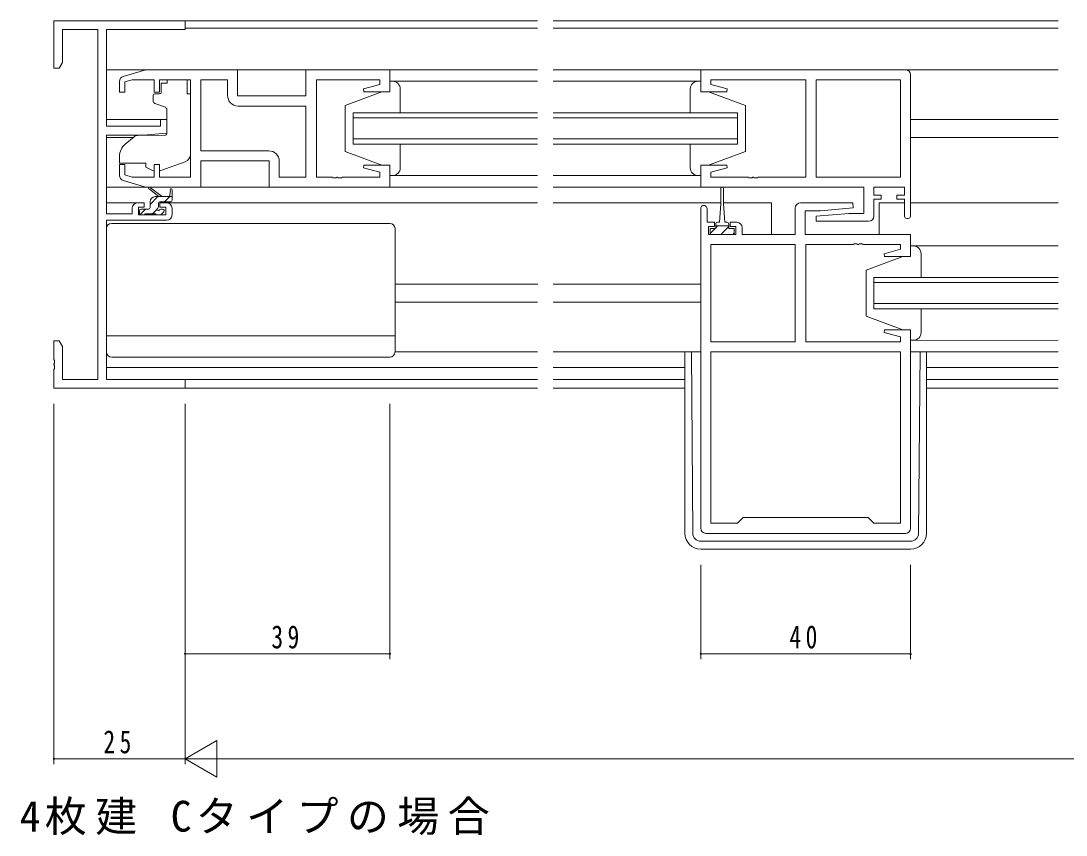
# Model space of a CAD drawing. Units: millimetres, scale not verified. Extents: x -567 to 567, y -403 to 403.
# Drawn here: x -179 to 20.1, y -84.8 to 70.4 of the extents above; entities that cross this region are included whole.
import ezdxf

# ---------------------------------------------------------------- set-up
doc = ezdxf.new("R2010")
doc.units = ezdxf.units.MM
doc.header["$LTSCALE"] = 2
doc.layers.add('0-2_USER1', color=7, linetype='Continuous')
for name, color, linetype, lineweight in [('0-3_YKK_11', 7, 'Continuous', 18), ('0-4_YKK_12', 2, 'Continuous', 18), ('0-5_YKK_13', 4, 'Continuous', 18), ('0-6_YKK_D', 6, 'Continuous', 18)]:
    doc.layers.add(name, color=color, linetype=linetype, lineweight=lineweight)
doc.styles.add('ＭＳ ゴシック', font='')
doc.styles.get('ＭＳ ゴシック').set_extended_font_data('MS Gothic')

msp = doc.modelspace()

# ---------------------------------------------------------------- linework, layer by layer
at = {"layer": '0-3_YKK_11'}
for p, q in [((-147.726, 70.415), (-172.726, 70.415)), ((-172.726, 70.415), (-172.726, 61.415)), ((-147.726, 68.785), (-147.726, 70.415)), ((-171.096, 68.785), (-164.356, 68.785)), ((-171.096, 62.506), (-171.096, 68.785)), ((-164.356, 68.785), (-164.356, 2.045)), ((-162.726, 68.785), (-147.726, 68.785)), ((-162.726, 50.315), (-162.726, 68.785)), ((-171.726, 61.415), (-171.096, 62.506)), ((-172.726, 61.415), (-171.726, 61.415)), ((-159.513, 59.829), (-155.226, 61.115)), ((-155.226, 61.115), (-137.726, 61.115)), ((-137.726, 61.115), (-137.726, 56.115)), ((-124.726, 56.115), (-124.726, 61.115)), ((-124.726, 61.115), (-108.726, 61.115)), ((-108.726, 61.115), (-108.726, 56.915)), ((-49.476, 61.115), (-49.476, 56.915)), ((-10.476, 61.115), (-49.476, 61.115)), ((-9.476, 33.315), (-9.476, 60.115)), ((-160.226, 56.815), (-160.226, 58.871)), ((-157.831, 59.185), (-159.226, 58.767)), ((-159.226, 58.767), (-159.226, 56.815)), ((-153.626, 59.185), (-157.831, 59.185)), ((-153.626, 56.815), (-153.626, 59.185)), ((-152.626, 59.185), (-152.626, 56.815)), ((-146.726, 59.185), (-152.626, 59.185)), ((-146.726, 40.645), (-146.726, 59.185)), ((-144.726, 59.185), (-139.656, 59.185)), ((-144.726, 45.645), (-144.726, 59.185)), ((-144.726, 45.645), (-144.726, 59.185)), ((-139.656, 59.185), (-139.656, 56.185)), ((-110.656, 59.185), (-122.726, 59.185)), ((-122.726, 59.185), (-122.726, 40.645)), ((-113.755, 57.437), (-110.656, 58.268)), ((-110.656, 58.268), (-110.656, 59.185)), ((-47.546, 58.268), (-47.546, 59.185)), ((-47.546, 59.185), (-29.476, 59.185)), ((-44.447, 57.437), (-47.546, 58.268)), ((-29.476, 59.185), (-29.476, 40.645)), ((-27.476, 59.185), (-27.476, 40.645)), ((-11.406, 59.185), (-27.476, 59.185)), ((-11.406, 40.645), (-11.406, 59.185)), ((-11.406, 40.645), (-11.406, 59.185)), ((-159.226, 56.815), (-160.226, 56.815)), ((-152.626, 56.815), (-153.626, 56.815)), ((-137.726, 56.115), (-124.726, 56.115)), ((-113.686, 56.915), (-113.755, 57.437)), ((-108.726, 56.915), (-113.686, 56.915)), ((-49.476, 56.915), (-44.515, 56.915)), ((-44.515, 56.915), (-44.447, 57.437)), ((-137.656, 54.185), (-124.726, 54.185)), ((-124.726, 54.185), (-124.726, 40.645)), ((-152.426, 50.315), (-162.726, 50.315)), ((-152.426, 51.615), (-152.426, 50.315)), ((-151.226, 51.615), (-152.426, 51.615)), ((-151.226, 49.009), (-151.226, 51.615)), ((-162.726, 48.615), (-155.726, 48.615)), ((-162.726, 33.615), (-162.726, 48.615)), ((-155.726, 48.615), (-151.226, 49.009)), ((-131.796, 45.645), (-144.726, 45.645)), ((-160.226, 43.015), (-159.226, 43.015)), ((-160.226, 40.959), (-160.226, 43.015)), ((-159.226, 43.015), (-159.226, 41.064)), ((-153.626, 43.015), (-152.626, 43.015)), ((-153.626, 40.645), (-153.626, 43.015)), ((-152.626, 43.015), (-152.626, 40.645)), ((-131.726, 43.715), (-144.726, 43.715)), ((-144.726, 43.715), (-144.726, 38.715)), ((-131.726, 38.715), (-131.726, 43.715)), ((-129.796, 40.645), (-129.796, 43.645)), ((-113.755, 42.393), (-113.686, 42.915)), ((-110.656, 41.562), (-113.755, 42.393)), ((-113.686, 42.915), (-108.726, 42.915)), ((-108.726, 42.915), (-108.726, 38.715)), ((-49.476, 42.915), (-49.476, 38.715)), ((-44.515, 42.915), (-49.476, 42.915)), ((-47.546, 41.562), (-44.447, 42.393)), ((-44.447, 42.393), (-44.515, 42.915)), ((-155.226, 38.715), (-159.513, 40.001)), ((-159.226, 41.064), (-157.831, 40.645)), ((-157.831, 40.645), (-153.626, 40.645)), ((-152.626, 40.645), (-146.726, 40.645)), ((-124.726, 40.645), (-129.796, 40.645)), ((-122.726, 40.645), (-119.684, 40.645)), ((-119.684, 40.645), (-119.501, 40.525)), ((-119.501, 40.525), (-118.951, 40.525)), ((-118.951, 40.525), (-118.768, 40.645)), ((-118.768, 40.645), (-118.684, 40.645)), ((-118.684, 40.645), (-118.501, 40.525)), ((-118.501, 40.525), (-117.951, 40.525)), ((-117.951, 40.525), (-117.768, 40.645)), ((-117.768, 40.645), (-110.656, 40.645)), ((-110.656, 40.645), (-110.656, 41.562)), ((-47.546, 40.645), (-47.546, 41.562)), ((-40.434, 40.645), (-47.546, 40.645)), ((-40.251, 40.525), (-40.434, 40.645)), ((-39.701, 40.525), (-40.251, 40.525)), ((-39.518, 40.645), (-39.701, 40.525)), ((-39.434, 40.645), (-39.518, 40.645)), ((-39.251, 40.525), (-39.434, 40.645)), ((-38.701, 40.525), (-39.251, 40.525)), ((-38.518, 40.645), (-38.701, 40.525)), ((-29.476, 40.645), (-38.518, 40.645)), ((-27.476, 40.645), (-11.406, 40.645)), ((-144.726, 38.715), (-155.226, 38.715)), ((-108.726, 38.715), (-131.726, 38.715)), ((-49.476, 38.715), (-18.406, 38.715)), ((-18.406, 38.715), (-18.406, 33.715)), ((-16.476, 37.215), (-16.476, 38.715)), ((-16.476, 38.715), (-10.676, 38.715)), ((-10.676, 38.715), (-10.676, 37.215)), ((-15.076, 37.215), (-16.476, 37.215)), ((-16.476, 33.215), (-16.476, 36.415)), ((-16.476, 36.415), (-15.076, 36.415)), ((-15.076, 36.415), (-15.076, 37.215)), ((-12.076, 37.215), (-12.076, 36.415)), ((-10.676, 37.215), (-12.076, 37.215)), ((-12.076, 36.415), (-10.676, 36.415)), ((-10.676, 36.415), (-10.676, 33.315)), ((-157.826, 34.715), (-157.826, 33.615)), ((-155.526, 35.715), (-156.826, 35.715)), ((-156.626, 34.915), (-155.526, 34.915)), ((-156.626, 33.415), (-156.626, 34.915)), ((-155.526, 34.915), (-155.526, 35.715)), ((-152.526, 35.715), (-152.526, 34.915)), ((-151.226, 35.715), (-152.526, 35.715)), ((-152.526, 34.915), (-151.426, 34.915)), ((-151.426, 34.915), (-151.426, 33.415)), ((-150.226, 33.415), (-150.226, 34.715)), ((-49.476, 34.615), (-49.476, -26.285)), ((-48.276, 32.015), (-48.276, 34.615)), ((-31.476, 34.715), (-31.476, 29.715)), ((-20.498, 35.715), (-30.476, 35.715)), ((-29.546, 34.215), (-26.669, 34.215)), ((-29.546, 29.715), (-29.546, 34.215)), ((-26.669, 34.215), (-20.456, 34.759)), ((-20.456, 34.759), (-20.498, 35.715)), ((-157.826, 33.615), (-162.726, 33.615)), ((-162.726, 32.415), (-151.226, 32.415)), ((-162.726, 2.045), (-162.726, 32.415)), ((-151.426, 33.415), (-156.626, 33.415)), ((-46.876, 32.015), (-48.276, 32.015)), ((-46.876, 31.215), (-46.876, 32.015)), ((-42.576, 32.015), (-43.876, 32.015)), ((-43.876, 32.015), (-43.876, 31.215)), ((-21.283, 33.715), (-27.496, 33.172)), ((-27.496, 33.172), (-27.454, 32.215)), ((-27.454, 32.215), (-17.476, 32.215)), ((-18.406, 33.715), (-21.283, 33.715)), ((-47.976, 31.215), (-46.876, 31.215)), ((-47.976, 29.715), (-47.976, 31.215)), ((-43.876, 31.215), (-42.776, 31.215)), ((-42.776, 31.215), (-42.776, 29.715)), ((-41.576, 29.715), (-41.576, 31.015)), ((-42.776, 29.715), (-47.976, 29.715)), ((-31.476, 29.715), (-41.576, 29.715)), ((-9.476, 29.715), (-29.546, 29.715)), ((-20.434, 27.785), (-20.251, 27.905)), ((-20.251, 27.905), (-19.701, 27.905)), ((-19.701, 27.905), (-19.518, 27.785)), ((-19.434, 27.785), (-19.251, 27.905)), ((-19.251, 27.905), (-18.701, 27.905)), ((-18.701, 27.905), (-18.518, 27.785)), ((-9.476, 25.515), (-9.476, 29.715)), ((-31.476, 27.785), (-47.546, 27.785)), ((-47.546, 27.785), (-47.546, 9.245)), ((-47.546, 27.785), (-47.546, 9.245)), ((-31.476, 9.245), (-31.476, 27.785)), ((-29.476, 27.785), (-20.434, 27.785)), ((-29.476, 9.245), (-29.476, 27.785)), ((-19.518, 27.785), (-19.434, 27.785)), ((-18.518, 27.785), (-11.406, 27.785)), ((-11.406, 26.868), (-14.505, 26.037)), ((-14.505, 26.037), (-14.436, 25.515)), ((-11.406, 27.785), (-11.406, 26.868)), ((-14.436, 25.515), (-9.476, 25.515)), ((-14.436, 11.515), (-14.505, 10.993)), ((-14.505, 10.993), (-11.406, 10.162)), ((-9.476, 11.515), (-14.436, 11.515)), ((-11.406, 10.162), (-11.406, 9.245)), ((-9.476, -26.285), (-9.476, 11.515)), ((-172.726, 9.415), (-172.726, 5.873)), ((-171.726, 9.415), (-172.726, 9.415)), ((-171.096, 8.324), (-171.726, 9.415)), ((-171.096, 2.045), (-171.096, 8.324)), ((-47.546, 9.245), (-31.476, 9.245)), ((-11.406, 9.245), (-29.476, 9.245)), ((-47.546, 7.315), (-11.406, 7.315)), ((-47.546, 7.315), (-11.406, 7.315)), ((-47.546, -25.355), (-47.546, 7.315)), ((-11.406, 7.315), (-11.406, -25.355)), ((-172.726, 5.873), (-172.606, 5.69)), ((-172.606, 5.14), (-172.726, 4.957)), ((-172.726, 4.957), (-172.726, 4.873)), ((-172.726, 4.873), (-172.606, 4.69)), ((-172.606, 4.14), (-172.726, 3.957)), ((-172.606, 5.69), (-172.606, 5.14)), ((-172.606, 4.69), (-172.606, 4.14)), ((-172.726, 3.957), (-172.726, 0.415)), ((-164.356, 2.045), (-171.096, 2.045)), ((-147.726, 2.045), (-162.726, 2.045)), ((-147.726, 0.415), (-147.726, 2.045)), ((-172.726, 0.415), (-147.726, 0.415)), ((-42.476, -25.355), (-47.546, -25.355)), ((-41.406, -24.285), (-42.476, -25.355)), ((-17.546, -24.285), (-41.406, -24.285)), ((-16.476, -25.355), (-17.546, -24.285)), ((-11.406, -25.355), (-16.476, -25.355)), ((-48.476, -27.285), (-10.476, -27.285))]:
    msp.add_line(p, q, dxfattribs=at)
for centre, radius, start, end in [((-159.226, 58.871), 1, 106.69926, 180.00004), ((-10.476, 60.115), 1, 0.00001, 89.99999), ((-137.656, 56.185), 2, 180.00001, 269.99999), ((-131.796, 43.645), 2, 0.00001, 89.99999), ((-159.226, 40.959), 1, 179.99996, 253.30074), ((-156.826, 34.715), 1, 90.00001, 179.99999), ((-151.226, 34.715), 1, 0.00001, 89.99999), ((-48.876, 34.615), 0.6, 359.99999, 180.00001), ((-30.476, 34.715), 1, 90.00001, 179.99999), ((-151.226, 33.415), 1, 270.00001, 359.99999), ((-42.576, 31.015), 1, 0.00001, 89.99999), ((-17.476, 33.215), 1, 270.00001, 359.99999), ((-10.076, 33.315), 0.6, 179.99999, 0.00001), ((-48.476, -26.285), 1, 180.00001, 269.99999), ((-10.476, -26.285), 1, 270.00001, 359.99999)]:
    msp.add_arc(centre, radius, start, end, dxfattribs=at)
at = {"layer": '0-4_YKK_12'}
for p, q in [((-148.026, 70.415), (-80.601, 70.415)), ((-77.601, 70.415), (18.649, 70.415)), ((-80.601, 69.015), (-147.726, 69.015)), ((18.649, 69.015), (-77.601, 69.015)), ((-162.726, 61.115), (-124.226, 61.115)), ((-109.226, 61.115), (-80.601, 61.115)), ((-77.601, 61.115), (18.649, 61.115)), ((-80.601, 52.915), (-115.726, 52.915)), ((-115.726, 52.915), (-115.726, 46.915)), ((-115.726, 51.915), (-80.601, 51.915)), ((-42.476, 52.915), (-77.601, 52.915)), ((-77.601, 51.915), (-42.476, 51.915)), ((-42.476, 46.915), (-42.476, 52.915)), ((-162.726, 51.615), (-151.226, 51.615)), ((-9.476, 51.615), (18.649, 51.615)), ((-162.726, 48.215), (-157.603, 48.215)), ((-80.601, 47.915), (-115.726, 47.915)), ((-42.476, 47.915), (-77.601, 47.915)), ((-9.476, 48.215), (18.649, 48.215)), ((-115.726, 46.915), (-80.601, 46.915)), ((-77.601, 46.915), (-42.476, 46.915)), ((-109.226, 38.715), (-80.601, 38.715)), ((-48.976, 38.715), (-77.601, 38.715)), ((-162.726, 35.715), (-156.826, 35.715)), ((-151.226, 35.715), (-80.601, 35.715)), ((-77.601, 35.715), (-45.626, 35.715)), ((-45.126, 35.715), (-35.976, 35.715)), ((-35.976, 35.715), (-35.976, 29.715)), ((-15.476, 35.715), (-15.476, 29.715)), ((-15.476, 35.715), (-10.676, 35.715)), ((-9.476, 35.715), (18.649, 35.715)), ((-107.726, 20.215), (-80.504, 20.215)), ((-77.601, 20.215), (-49.476, 20.215)), ((-16.476, 21.515), (-16.476, 15.515)), ((18.649, 21.515), (-16.476, 21.515)), ((-16.476, 20.515), (18.649, 20.515)), ((-107.726, 16.815), (-80.601, 16.815)), ((-77.601, 16.815), (-49.476, 16.815)), ((18.649, 16.515), (-16.476, 16.515)), ((-16.476, 15.515), (18.649, 15.515)), ((-9.476, 7.315), (18.649, 7.315)), ((-162.726, 4.315), (-80.601, 4.315)), ((-77.601, 4.315), (-52.476, 4.315)), ((-6.476, 4.315), (18.649, 4.315)), ((-80.601, 2.045), (-162.426, 2.045)), ((-52.476, 2.045), (-77.601, 2.045)), ((18.649, 2.045), (-6.476, 2.045)), ((-148.026, 0.415), (-80.601, 0.415)), ((-77.601, 0.415), (-52.476, 0.415)), ((-6.476, 0.415), (18.649, 0.415))]:
    msp.add_line(p, q, dxfattribs=at)
at = {"layer": '0-5_YKK_13'}
for p, q in [((-152.296, 57.515), (-152.296, 58.515)), ((-151.126, 58.515), (-152.296, 58.515)), ((-151.126, 59.185), (-151.126, 58.515)), ((-151.126, 59.185), (-147.326, 59.185)), ((-147.326, 59.185), (-147.326, 58.515)), ((-147.326, 57.515), (-147.326, 58.515)), ((-108.726, 58.916), (-80.601, 58.915)), ((-108.726, 58.915), (-108.726, 56.915)), ((-108.226, 58.915), (-108.726, 58.915)), ((-108.726, 58.915), (-108.726, 56.915)), ((-108.226, 58.915), (-108.726, 58.915)), ((-77.601, 58.914), (-49.476, 58.914)), ((-49.976, 58.915), (-49.476, 58.915)), ((-49.476, 58.915), (-49.476, 56.915)), ((-153.826, 56.215), (-153.826, 55.165)), ((-152.596, 56.515), (-153.526, 56.515)), ((-152.296, 57.515), (-152.296, 56.815)), ((-147.326, 56.515), (-147.326, 57.515)), ((-147.326, 56.515), (-146.726, 56.515)), ((-146.726, 44.96), (-146.726, 56.515)), ((-110.226, 56.915), (-117.226, 54.315)), ((-110.226, 56.915), (-117.226, 54.315)), ((-108.726, 56.915), (-110.226, 56.915)), ((-108.726, 56.915), (-110.226, 56.915)), ((-106.726, 52.915), (-106.726, 57.415)), ((-106.726, 53.315), (-106.726, 57.415)), ((-51.476, 52.915), (-51.476, 57.415)), ((-49.476, 56.915), (-47.976, 56.915)), ((-47.976, 56.915), (-40.976, 54.315)), ((-153.497, 54.695), (-151.497, 53.967)), ((-117.226, 54.315), (-117.226, 45.515)), ((-117.226, 54.315), (-117.226, 45.515)), ((-40.976, 54.315), (-40.976, 45.515)), ((-151.226, 53.519), (-151.226, 48.912)), ((-157.463, 48.332), (-159.154, 46.913)), ((-151.443, 48.613), (-156.829, 48.566)), ((-106.726, 42.415), (-106.726, 46.915)), ((-106.726, 42.415), (-106.726, 46.515)), ((-51.476, 42.415), (-51.476, 46.915)), ((-160.226, 44.615), (-160.226, 43.315)), ((-110.226, 42.915), (-117.226, 45.515)), ((-110.226, 42.915), (-117.226, 45.515)), ((-47.976, 42.915), (-40.976, 45.515)), ((-160.226, 43.315), (-155.226, 43.315)), ((-155.226, 43.315), (-155.226, 43.015)), ((-155.226, 43.015), (-155.226, 42.518)), ((-153.92, 41.909), (-155.226, 42.518)), ((-152.354, 41.875), (-147.717, 43.549)), ((-110.226, 42.915), (-108.726, 42.915)), ((-110.226, 42.915), (-108.726, 42.915)), ((-108.726, 42.915), (-108.726, 40.915)), ((-108.726, 42.915), (-108.726, 40.915)), ((-49.476, 42.915), (-49.476, 40.915)), ((-47.976, 42.915), (-49.476, 42.915)), ((-108.726, 40.914), (-80.601, 40.916)), ((-108.726, 40.915), (-108.226, 40.915)), ((-108.726, 40.915), (-108.226, 40.915)), ((-49.476, 40.915), (-77.601, 40.915)), ((-49.476, 40.915), (-49.976, 40.915)), ((-155.153, 38.715), (-162.726, 38.715)), ((-152.726, 36.915), (-154.545, 38.316)), ((-152.126, 36.915), (-154.344, 38.598)), ((-150.526, 38.041), (-150.725, 36.915)), ((-150.226, 36.215), (-150.226, 38.215)), ((-145.226, 38.715), (-131.226, 38.715)), ((-45.626, 38.465), (-45.626, 35.515)), ((-45.126, 35.515), (-45.126, 38.465)), ((-152.904, 36.915), (-154.426, 35.393)), ((-154.426, 34.815), (-154.426, 35.915)), ((-153.426, 36.915), (-150.226, 36.915)), ((-152.526, 35.915), (-150.526, 35.915)), ((-150.659, 36.915), (-151.659, 35.915)), ((-156.426, 34.215), (-156.426, 33.715)), ((-155.304, 34.515), (-156.327, 33.492)), ((-154.726, 34.515), (-156.126, 34.515)), ((-153.075, 34.499), (-153.959, 33.615)), ((-152.826, 34.976), (-152.826, 35.615)), ((-152.026, 34.515), (-152.365, 34.515)), ((-152.314, 33.503), (-151.814, 34.003)), ((-45.626, 35.515), (-45.876, 32.015)), ((-45.126, 35.515), (-44.876, 32.015)), ((-156.126, 33.415), (-155.626, 33.415)), ((-155.426, 33.615), (-153.326, 33.615)), ((-153.126, 33.415), (-152.526, 33.415)), ((-46.226, 32.015), (-45.876, 32.015)), ((-44.876, 32.015), (-44.526, 32.015)), ((-162.726, 7.315), (-162.726, 30.815)), ((-161.726, 31.815), (-108.726, 31.815)), ((-107.726, 7.315), (-107.726, 30.815)), ((-46.751, 30.815), (-47.676, 29.89)), ((-47.676, 30.815), (-47.676, 29.715)), ((-46.626, 30.815), (-47.676, 30.815)), ((-46.626, 30.815), (-46.626, 31.615)), ((-46.251, 31.315), (-46.626, 30.94)), ((-44.126, 31.315), (-46.626, 31.315)), ((-44.126, 31.615), (-44.126, 30.815)), ((-43.076, 30.815), (-44.126, 30.815)), ((-43.076, 30), (-43.361, 29.715)), ((-43.076, 29.715), (-43.076, 30.815)), ((-47.676, 29.715), (-43.076, 29.715)), ((-9.476, 27.516), (18.649, 27.515)), ((-9.476, 27.515), (-9.476, 25.515)), ((-8.976, 27.515), (-9.476, 27.515)), ((-9.476, 27.515), (-9.476, 25.515)), ((-8.976, 27.515), (-9.476, 27.515)), ((-7.476, 21.515), (-7.476, 26.015)), ((-7.476, 21.915), (-7.476, 26.015)), ((-10.976, 25.515), (-17.976, 22.915)), ((-10.976, 25.515), (-17.976, 22.915)), ((-9.476, 25.515), (-10.976, 25.515)), ((-9.476, 25.515), (-10.976, 25.515)), ((-17.976, 22.915), (-17.976, 14.115)), ((-17.976, 22.915), (-17.976, 14.115)), ((-10.976, 11.515), (-17.976, 14.115)), ((-10.976, 11.515), (-17.976, 14.115)), ((-7.476, 11.015), (-7.476, 15.515)), ((-7.476, 11.015), (-7.476, 15.115)), ((-162.726, 10.355), (-107.726, 10.355)), ((-10.976, 11.515), (-9.476, 11.515)), ((-10.976, 11.515), (-9.476, 11.515)), ((-9.476, 11.515), (-9.476, 9.515)), ((-9.476, 11.515), (-9.476, 9.515)), ((-9.476, 9.515), (-8.976, 9.515)), ((-9.476, 9.515), (-8.976, 9.515)), ((-9.476, 9.514), (18.649, 9.515)), ((-161.726, 6.315), (-108.726, 6.315)), ((-107.726, 7.315), (-80.601, 7.315)), ((-77.601, 7.315), (-49.476, 7.315)), ((-52.476, 7.315), (-52.476, -27.285)), ((-50.988, -27.297), (-51.261, 7.315)), ((-7.964, -27.297), (-7.691, 7.315)), ((-6.476, 7.315), (-6.476, -27.285)), ((-49.488, -28.785), (-9.464, -28.785)), ((-49.476, -30.285), (-9.476, -30.285))]:
    msp.add_line(p, q, dxfattribs=at)
msp.add_lwpolyline([(-44.126, 31.195), (-45.376, 29.945), (-45.606, 29.715)], dxfattribs=at)
for centre, radius, start, end in [((-108.226, 57.415), 1.5, 0, 90), ((-108.226, 57.415), 1.5, 0, 90), ((-49.976, 57.415), 1.5, 90, 180), ((-153.526, 56.215), 0.3, 90, 180), ((-152.596, 56.815), 0.3, 270, 0), ((-153.326, 55.165), 0.5, 180, 250), ((-151.726, 53.519), 0.5, 0, 70), ((-156.82, 47.566), 1, 90.5, 130), ((-151.526, 48.912), 0.3, 270.5, 0), ((-157.226, 44.615), 3, 130, 180), ((-148.226, 44.96), 1.5, 289.85326, 0), ((-153.497, 42.815), 1, 245, 262.59308), ((-152.694, 42.815), 1, 273.88684, 289.85326), ((-108.226, 42.415), 1.5, 270, 0), ((-108.226, 42.415), 1.5, 270, 0), ((-49.976, 42.415), 1.5, 180, 270), ((-154.526, 38.515), 0.2, 24.41711, 264.41711), ((-150.426, 38.215), 0.2, 360, 240), ((-45.376, 38.465), 0.25, 0, 180), ((-153.426, 35.915), 1, 90, 180), ((-152.526, 35.615), 0.3, 90, 180), ((-150.526, 36.215), 0.3, 270, 360), ((-156.126, 34.215), 0.3, 90, 180), ((-154.726, 34.815), 0.3, 270, 360), ((-152.826, 34.515), 0.25, 123.05573, 326.94427), ((-153.126, 34.976), 0.3, 303.05573, 360), ((-152.365, 34.215), 0.3, 90, 146.94427), ((-152.026, 34.215), 0.3, 315, 90), ((-156.126, 33.715), 0.3, 180, 270), ((-155.626, 33.615), 0.2, 270, 360), ((-153.126, 33.615), 0.2, 180, 270), ((-152.526, 33.715), 0.3, 270, 315), ((-46.226, 31.615), 0.4, 90, 180), ((-44.526, 31.615), 0.4, 0, 90), ((-161.726, 30.815), 1, 90, 180), ((-108.726, 30.815), 1, 0, 90), ((-8.976, 26.015), 1.5, 0, 90), ((-8.976, 26.015), 1.5, 0, 90), ((-8.976, 11.015), 1.5, 270, 0), ((-8.976, 11.015), 1.5, 270, 0), ((-161.726, 7.315), 1, 180, 270), ((-108.726, 7.315), 1, 270, 0), ((-49.476, -27.285), 3, 180, 270), ((-49.488, -27.285), 1.5, 180.45233, 270), ((-9.476, -27.285), 3, 270, 0), ((-9.464, -27.285), 1.5, 270, 359.54767)]:
    msp.add_arc(centre, radius, start, end, dxfattribs=at)
at = {"layer": '0-6_YKK_D'}
for p, q in [((-172.726, -2.585), (-172.726, -71.282)), ((-147.726, -2.585), (-147.726, -51.282)), ((-147.726, -2.585), (-147.726, -71.282)), ((-147.726, -2.585), (-147.726, -71.282)), ((-108.726, -2.585), (-108.726, -51.282)), ((-49.476, -33.285), (-49.476, -51.282)), ((-9.476, -33.285), (-9.476, -51.282)), ((-147.726, -50.282), (-108.726, -50.282)), ((-49.476, -50.282), (-9.476, -50.282)), ((-147.726, -70.282), (-141.664, -66.782)), ((-141.664, -73.782), (-141.664, -66.782)), ((-147.726, -70.282), (-172.726, -70.282)), ((-147.726, -70.282), (-135.602, -70.282)), ((-147.726, -70.282), (-141.664, -73.782)), ((-140.726, -70.282), (345.274, -70.282))]:
    msp.add_line(p, q, dxfattribs=at)
for centre, start, end in [((-147.726, -50.282), 0, 180), ((-147.726, -50.282), 180, 0), ((-108.726, -50.282), 0, 180), ((-108.726, -50.282), 180, 0), ((-49.476, -50.282), 0, 180), ((-49.476, -50.282), 180, 0), ((-9.476, -50.282), 0, 180), ((-9.476, -50.282), 180, 0), ((-172.726, -70.282), 0, 180), ((-172.726, -70.282), 180, 0)]:
    msp.add_arc(centre, 0.106, start, end, dxfattribs=at)

# ---------------------------------------------------------------- texts
at = {"layer": '0-2_USER1', "insert": (-179.267, -84.814), "char_height": 5.865, "attachment_point": 7, "style": 'ＭＳ ゴシック'}
msp.add_mtext('\\T1.2;4枚建\\~Cタイプの場合', dxfattribs=at)
at = {"layer": '0-6_YKK_D', "color": 7, "char_height": 4.399, "attachment_point": 7, "style": 'ＭＳ ゴシック'}
for s, insert in [('\\T1.37;\\W0.75;39', (-131.296, -49.282)), ('\\T1.37;\\W0.75;40', (-32.57, -49.282)), ('\\T1.37;\\W0.75;25', (-163.308, -69.282))]:
    msp.add_mtext(s, dxfattribs=dict(at, insert=insert))

doc.saveas('drawing.dxf')
